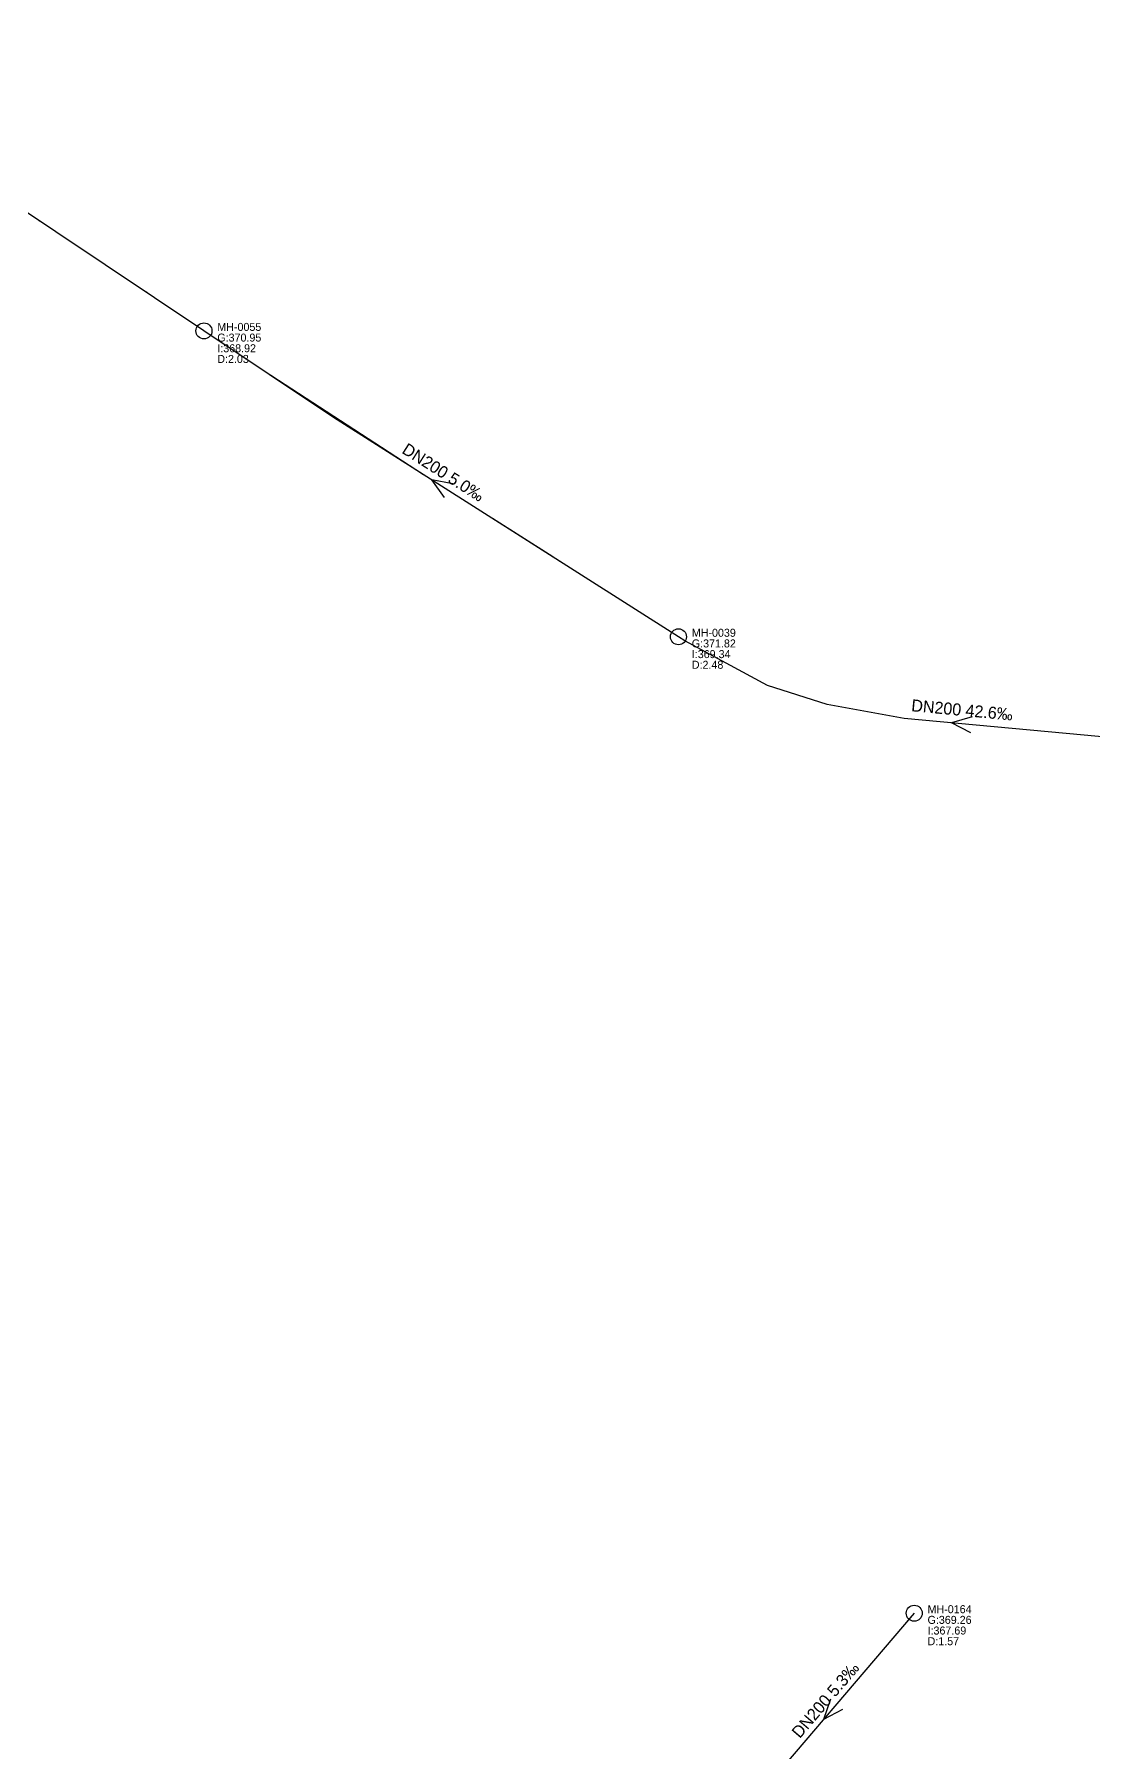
# Model space of a CAD drawing. Header units: metres. Extents: x 449901 to 451990, y 2566737 to 2570846.
# Drawn here: x 451071.1 to 451230, y 2570134.8 to 2570392.4 of the extents above; entities that cross this region are included whole.
import ezdxf
from ezdxf.enums import TextEntityAlignment as Align

# ---------------------------------------------------------------- set-up
doc = ezdxf.new("R2010")
doc.units = ezdxf.units.M
for name, color, linetype in [('SEW-LABEL', 2, 'Continuous'), ('SEW-MH', 7, 'Continuous'), ('SEW-MH-LABEL', 8, 'Continuous'), ('SEW-PIPE-DN200', 3, 'Continuous'), ('SEW-RIDER', 8, 'Continuous')]:
    doc.layers.add(name, color=color, linetype=linetype)

msp = doc.modelspace()

# ---------------------------------------------------------------- linework, layer by layer
at = {"layer": 'SEW-LABEL'}
for p, q in [((451132.63, 2570322.99), (451130.74, 2570325.62)), ((451133.91, 2570325.02), (451130.74, 2570325.62)), ((451211.78, 2570290.1), (451208.69, 2570289.18)), ((451211.56, 2570287.71), (451208.69, 2570289.18)), ((451190.51, 2570142.83), (451189.47, 2570139.77)), ((451192.33, 2570141.27), (451189.47, 2570139.77))]:
    msp.add_line(p, q, dxfattribs=at)
at = {"layer": 'SEW-MH'}
for centre in [(451096.58, 2570347.97), (451167.73, 2570302.11), (451203.08, 2570155.7)]:
    msp.add_circle(centre, 1.2, dxfattribs=at)
at = {"layer": 'SEW-PIPE-DN200'}
for points in [[(451096.58, 2570347.97), (451030.08, 2570392.44)], [(451167.73, 2570302.11), (451116.02, 2570334.97), (451096.58, 2570347.97)], [(451254.99, 2570284.91), (451201.55, 2570289.84), (451190.01, 2570291.93), (451181.08, 2570294.81), (451168.7, 2570301.49), (451167.73, 2570302.11)], [(451203.08, 2570155.7), (451177.81, 2570126.11)]]:
    msp.add_lwpolyline(points, dxfattribs=at)
at = {"layer": 'SEW-RIDER'}
for points in [[(451071.93, 2570364.45), (451071.8, 2570364.54), (451071.21, 2570364.93)], [(451088.55, 2570353.33), (451088.42, 2570353.42), (451087.84, 2570353.81)], [(451101.31, 2570344.81), (451101.01, 2570345)], [(451129.49, 2570326.41), (451105.6, 2570341.94), (451105.3, 2570342.14)], [(451149.34, 2570313.79), (451148.87, 2570314.09), (451139.85, 2570319.82)], [(451150.75, 2570312.9), (451150.28, 2570313.2), (451149.81, 2570313.49)], [(451203.08, 2570155.7), (451203.08, 2570155.7), (451202.04, 2570154.48)]]:
    msp.add_lwpolyline(points, dxfattribs=at)

# ---------------------------------------------------------------- texts
at = {"layer": 'SEW-LABEL'}
for s, rotation, p in [('DN200 5.0‰', 327.5655, (451132, 2570326.01)), ('DN200 42.6‰', 354.7199, (451210.18, 2570290.25)), ('DN200 5.3‰', 49.4969, (451190.44, 2570142.11))]:
    msp.add_text(s, height=1.8, rotation=rotation, dxfattribs=at).set_placement(p, align=Align.CENTER)
at = {"layer": 'SEW-MH-LABEL'}
for s, p in [('G:370.95', (451098.58, 2570346.37)), ('MH-0055', (451098.58, 2570347.97)), ('D:2.03', (451098.58, 2570343.17)), ('I:368.92', (451098.58, 2570344.77)), ('MH-0039', (451169.73, 2570302.11)), ('G:371.82', (451169.73, 2570300.51)), ('D:2.48', (451169.73, 2570297.31)), ('I:369.34', (451169.73, 2570298.91)), ('MH-0164', (451205.08, 2570155.7)), ('G:369.26', (451205.08, 2570154.1)), ('I:367.69', (451205.08, 2570152.5)), ('D:1.57', (451205.08, 2570150.9))]:
    msp.add_text(s, height=1.2, dxfattribs=at).set_placement(p)

doc.saveas('drawing.dxf')
